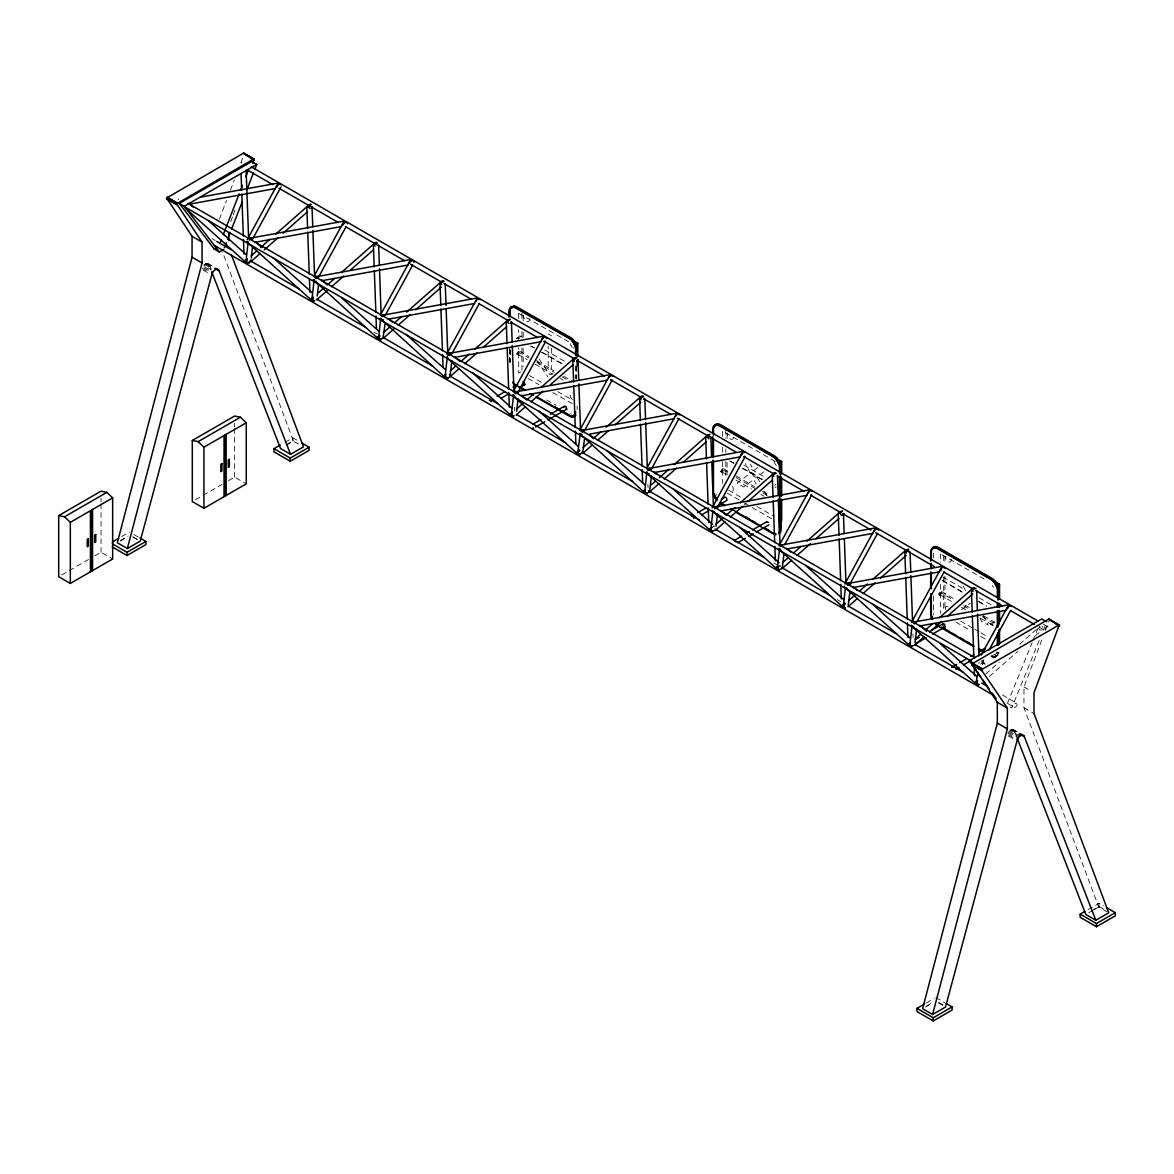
<?xml version="1.0" encoding="UTF-8"?>
<svg xmlns="http://www.w3.org/2000/svg" width="1174" height="1174" viewBox="0 0 1174 1174"><rect width="100%" height="100%" fill="white"/><g stroke="black" fill="none" stroke-linecap="round" stroke-linejoin="round"><path stroke-width="0.75" stroke-dasharray="5 3.75" d="M518.086 338.684L518.776 338.303L517.499 337.584L516.824 338.728L517.499 337.584A1.79 1.042 -60.4 0 1 519.216 335.632A1.79 1.042 -60.4 0 1 519.833 337.378M517.499 353.095L516.824 354.24L518.086 351.877A1.79 1.042 -60.4 0 1 519.877 351.496A1.79 1.042 -60.4 0 1 519.157 353.917A1.79 1.042 -60.4 0 1 517.499 353.858L517.499 353.095L518.776 353.814L518.086 354.959L516.824 354.24M721.379 470.598L720.704 471.743L721.966 469.38A1.79 1.042 -60 0 1 723.756 468.984A1.79 1.042 -60 0 1 723.037 471.39A1.79 1.042 -60 0 1 721.379 471.361L721.379 470.598L722.656 471.332L721.966 472.476L722.656 472.08L720.704 470.979M938.569 593.736L940.521 594.836L939.846 595.218L940.521 594.073L939.259 593.34L938.569 594.484L939.831 592.122L953.948 600.266M994.906 622.425A1.79 1.042 -60 0 0 993.175 622.895L992.588 624.891A1.79 1.042 -60 0 0 993.644 625.346A1.79 1.042 -60 0 0 994.906 623.893M978.749 663.427L979.263 662.092M219.362 219.245L226.538 200.416M230.442 190.129L234.345 179.857M240.861 162.731L242.827 157.595M230.676 221.607L232.643 216.471M233.288 214.754L235.24 209.618M1107.302 911.978L1098.717 907.032L1023.977 707.746L1023.977 686.907L1042.879 637.233M1045.491 630.394L1049.395 620.107M1007.453 703.387L1032.151 642.589M1032.841 640.901L1038.33 627.386M1039.21 640.417L1011.768 707.966L1006.764 705.075M1043.334 630.277L1046.078 623.526M982.08 662.782L983.812 659.612M1039.445 626.784C1036.481 632.375 1046.489 629.91 1041.94 626.094M713.278 526.568L713.337 525.908M991.017 655.84A8.981 5.18 60 0 0 994.187 656.692L996.521 655.341A8.981 5.18 60 0 0 997.357 652.172M211.056 270.079C211.115 266.058 207.211 260.496 203.762 265.163L210.924 269.286M982.242 664.748L983.841 662.297L982.873 660.39M743.905 505.158L746.605 502.78M985.764 674.052L999.279 662.136M1019.575 644.247L1039.856 626.373M989.359 676.459L1017.755 651.423M1035.336 635.926L1042.101 629.968M757.67 467.575L753.737 470.554L750.406 464.17M764.01 471.654L756.232 477.569L751.243 474.678L745.402 463.51M961.609 609.79L970.179 603.289M995.508 656.281L997.401 654.828A8.981 5.18 60 0 0 998.252 651.658M991.017 656.574A9.876 5.709 60 0 0 993.688 657.499L995.948 657.058L997.474 655.312A9.876 5.709 60 0 0 998.003 652.539M1016.332 736.025L1013.588 729.656L1009.831 730.331L1019.839 736.113M121.758 536.562L129.61 532.027M284.959 442.334L292.81 437.799L297.257 440.367M120.188 540.642L128.039 536.107M286.529 444.608L292.81 440.969L300.603 445.21M120.188 541.111L127.35 536.973M286.28 445.225L293.441 441.086L222.546 252.014M61.84 574.893L88.49 559.514M94.756 555.889L101.023 552.264L112.66 558.985M195.442 499.757L222.091 484.363M228.358 480.738L234.624 477.128L246.261 483.849M990.636 623.79L992.588 624.891M990.636 624.553L991.311 623.394M992.588 624.128L991.898 625.272M994.818 656.559L996.388 655.767M996.095 655.826L996.99 655.312M993.894 657.499L994.789 656.985M997.357 655.503L998.252 654.989M995.787 657.132L996.99 656.442M926.389 1002.934L934.24 998.399M1088.019 909.615L1099.011 903.261L1103.457 905.829M926.389 1006.103L932.67 1002.479M1091.16 910.965L1099.011 906.431L1104.939 909.85M925.464 1007.057L932.626 1002.919M1088.694 912.814L1092.994 910.334M1094.417 909.512L1098.717 907.032M518.688 318.756L518.688 313.311L521.916 311.462M518.086 354.959L518.776 354.577L516.824 353.477M520.845 371.894L518.688 373.127L518.688 347.753M713.029 526.348L714.937 526.172M553.042 373.802L549.858 374.873L537.12 356.089M778.993 565.941L780.769 566.088M779.125 566.015L780.563 565.941M995.772 656.046L995.082 656.178A8.981 5.18 60 0 1 991.898 655.327M518.688 313.311L569.904 342.441M548.185 333.886L551.531 335.779M519.627 335.705L522.768 337.496M544.721 349.984L566.675 362.487M531.602 346.198L534.728 347.988M542.579 352.449L562.962 364.043M516.824 337.965L518.776 339.066L518.688 329.63M530.384 345.963L533.51 347.739M541.361 352.2L561.744 363.808M519.627 351.217L529.034 356.573M536.885 361.034L554.128 370.852M563.549 376.208L572.956 381.55M518.086 351.877L529.063 358.114M536.9 362.575L554.157 372.393M562.008 376.854L571.415 382.21M517.822 354.328L527.243 359.684M535.08 364.145L552.338 373.963M560.174 378.424L563.315 380.2M529.459 375.577L542.021 382.709M557.694 391.632L571.811 399.659M527.992 378.424L538.866 384.602M552.822 392.542L574.556 404.913M546.629 399.982L556.036 405.338M941.988 554.7L985.441 579.78M775.324 461.514L722.568 431.063L722.568 436.449M1043.084 623.966L1047.839 626.711M1039.151 627.121L1043.906 629.866M942.942 576.962L964.911 589.642M979.028 597.786L994.701 606.855M743.89 465.095L764.289 476.864M942.37 580.338L964.324 593.017M978.441 601.161L986.292 605.696M942.722 580.983L963.106 592.753M978.793 601.807L986.63 606.342M730.771 461.221L733.911 463.026M743.318 468.455L763.716 480.239M729.553 460.956L734.264 463.671M742.1 468.206L762.484 479.975M941.372 591.461L955.489 599.606M964.911 605.036L969.607 607.75M983.724 615.91L994.701 622.249M963.355 605.711L969.636 609.321M982.183 616.57L993.16 622.91M723.507 468.705L728.203 471.434M736.054 475.954L754.882 486.828M762.718 491.348L768.999 494.973M939.582 594.558L952.129 601.807M961.535 607.237L967.816 610.862M980.363 618.111L992.911 625.36M721.966 469.38L728.232 473.005M736.083 477.524L754.897 488.399M762.748 492.919L767.444 495.633M938.569 594.484L939.846 595.218M721.702 471.816L727.983 475.441M735.819 479.975L751.507 489.03M760.928 494.459L764.054 496.279M720.704 471.743L721.966 472.476M960.626 621.105L973.173 628.354M974.743 629.249L979.454 631.964M981.024 632.874L987.29 636.499M728.643 490.204L741.19 497.453M756.878 506.508L772.565 515.562M955.959 622.147L969.915 630.203M980.789 636.484L986.996 640.065M727.22 493.124L742.731 502.09M744.287 502.986L750.494 506.566M752.05 507.462L772.228 519.113M981.376 661.432L984.546 663.266M1023.977 686.907L1031.139 691.031M212.024 238.66L215.209 240.494M373.904 332.125L377.074 333.959M773.813 563.006L780.167 566.675M837.297 599.665L840.467 601.484M1002.347 694.949L1016.625 703.197A2.348 1.35 -60 0 1 1015.877 706.836A2.348 1.35 -60 0 1 1013.837 705.662A2.348 1.35 -60 0 1 1016.625 703.197M1023.977 707.746L1034.001 713.528M1007.923 703.593L1014.277 707.262M207.725 263.387L214.05 267.012M207.006 263.284L214.167 267.423M206.213 263.431L213.375 267.569M1012.986 729.318L1021.571 734.278M1012.281 729.23L1020.866 734.19M205.391 263.812L212.538 267.936M1011.489 729.377L1021.512 735.159M204.555 264.399L211.716 268.523M1010.653 729.744L1020.676 735.526M1009.038 731.109L1019.047 736.89M204.481 266.909L210.205 270.211M1008.319 732.018L1018.342 737.8M203.88 267.921L209.603 271.223M1007.718 733.046L1014.879 737.169M201.987 268.171L209.148 272.295M1008.701 734.939L1017.286 739.899M203.131 270.064L210.278 274.202M1008.393 736.01L1014.131 739.312M134.041 534.596L138.488 537.164M935.81 997.489L944.688 1002.611M133.073 536.973L137.373 539.453M132.574 536.914L138.488 540.333M938.774 1002.361L943.206 1004.929M938.349 1002.919L942.634 1005.399M536.723 360.447L547.832 376.737M983.269 615.616L988.273 625.184L981.611 621.339L979.938 618.155M963.282 586.252L965.776 591.036M759.563 481.722L756.129 475.132L751.345 472.374L737.067 483.204L743.744 487.049L753.737 479.462L756.232 484.246M764.567 491.275L767.062 496.059M912.99 633.755L913.123 637.394M647.916 484.275L648.048 487.9M514.535 407.261L514.667 410.9M1099.011 903.261L1099.011 906.431M944.938 556.256L944.938 563.461M944.938 576.052L944.938 610.245M943.676 555.537L943.676 562.728M943.676 577.124L943.676 611.316M940.433 553.805L940.433 562.801M940.433 584.388L940.433 613.18M939.259 593.34L939.259 594.103A1.79 1.042 -60 0 0 940.917 594.132A1.79 1.042 -60 0 0 941.636 591.725A1.79 1.042 -60 0 0 939.846 592.107M933.491 558.061L933.491 552.69A7.176 4.153 60 0 1 933.535 551.941M933.491 596.04L933.491 614.266A7.176 4.153 60 0 0 933.535 615.059M727.073 433.514L727.073 438.915M727.073 462.307L727.073 474.912M725.796 429.185L725.796 438.181M725.796 448.982L725.796 452.577M725.796 461.573L725.796 477.774M722.568 447.25L722.568 452.65M722.568 461.646L722.568 483.248M577.138 405.955L577.138 409.609M576.522 366.097L576.522 378.776M576.243 366.332L576.243 379.099M575.612 365.965L575.612 378.732M551.531 348.179L551.531 369.428L548.185 367.535L548.185 346.286M523.193 315.821L523.193 321.25M523.193 332.125L523.193 337.569M523.193 348.443L523.193 366.567M521.916 313.282L521.916 320.531M521.916 331.406L521.916 336.85M521.916 347.724L521.916 371.278M517.499 337.584L517.499 338.347A1.79 1.042 -60.4 0 0 519.363 338.185M510.47 349.793L510.47 362.561M509.839 349.426L509.839 362.194M509.589 348.473L509.589 363.06M292.81 437.799L292.81 440.969M234.624 423.212L234.624 426.808M234.624 428.613L234.624 477.128M101.023 498.363L101.023 501.958M101.023 503.763L101.023 552.264M1045.007 629.704A2.348 1.35 -60 0 1 1046.885 626.725A2.348 1.35 -60 0 1 1048.279 628.325M241.301 163.069A2.348 1.35 -60 0 1 242.138 162.335M981.684 660.258A2.627 2.04 -29.3 0 1 980.569 664.058M178.008 199.624A2.348 1.35 -60 0 1 178.83 198.89M982.198 664.616A2.348 1.35 -60 0 1 984.194 663.149A2.348 1.35 -60 0 1 984.971 664.866M571.474 413.908A7.176 4.182 60.4 0 1 570.813 413.688M573.954 348.135A4.197 2.436 60.4 0 1 573.191 347.812M572.428 347.269A4.197 2.436 60.4 0 1 570.329 343.63M529.386 318.565A4.197 2.436 60.4 0 1 526.524 321.265A4.197 2.436 60.4 0 1 523.663 315.307M572.428 399.6A4.197 2.436 60.4 0 1 570.226 395.022A4.197 2.436 60.4 0 1 572.428 392.938M716.301 494.856A7.176 4.153 60 0 1 716.008 493.99M776.263 486.887A1.79 1.042 -60 0 1 774.84 487.034M774.84 485.566A1.79 1.042 -60 0 1 775.941 484.202M776.308 465.359A4.197 2.421 60 0 1 774.106 460.78M732.503 486.3A4.197 2.421 60 0 1 732.972 490.703A4.197 2.421 60 0 1 729.641 490.38M733.368 437.271A4.197 2.421 60 0 1 730.023 438.724A4.197 2.421 60 0 1 727.542 433.015M991.898 656.061A9.876 5.709 60 0 0 994.583 656.985L996.843 656.545L998.355 654.798A9.876 5.709 60 0 0 998.883 652.025M996.946 651.673A7.176 4.153 60 0 1 993.219 654.417M993.453 587.352A4.197 2.421 60 0 1 992.368 585.474M945.408 609.497A4.197 2.421 60 0 1 948.269 606.841M951.131 559.073A4.197 2.421 60 0 1 948.665 561.92A4.197 2.421 60 0 1 945.319 556.593"/><path stroke-width="1.5" d="M564.107 407.099L565.002 406.175A2.509 1.468 60.4 0 1 566.117 406.82L566.704 409.256L547.906 419.954M248.198 241.639L245.982 261.479L247.523 262.859L250.077 261.67M314.148 279.72L311.932 299.546L312.886 300.823L314.793 300.647M380.743 318.169L378.527 338.009L380.068 339.389L382.621 338.185M447.338 356.617L445.122 376.458L446.399 378.292L447.998 378.307M450.053 375.357L450.229 374.066M513.625 394.89L511.336 414.686L512.304 415.948L514.197 415.772M580.147 433.294L577.946 452.504L579.721 455.13M646.918 471.845L644.717 491.686L645.979 493.52L647.578 493.535M779.609 548.449L777.393 567.658L779.169 570.271M844.869 607.736L843.343 605.725L845.339 588.262M911.949 626.711L909.923 644.805L911.479 646.184L913.445 645.509M915.045 642.413L916.63 629.073M977.737 672.144C978.734 674.727 973.011 685.733 979.395 684.339M244.177 153.999L243.561 153.104L166.62 198.054L192.066 236.341L192.066 257.179L117.327 542.77L127.35 548.552L202.075 262.961L202.075 242.138L176.628 203.836L253.936 158.857L252.836 163.377M997.328 702.287L997.328 723.125L922.603 1008.715L932.611 1014.497L1007.351 728.907L1007.351 708.069L997.328 702.287L971.881 664L1048.837 619.036L1049.395 620.107M1016.992 737.727L1085.833 914.473L1095.841 920.255L1108.74 912.814L1034.001 713.528L1034.001 692.689L1059.3 624.847L982.139 669.297L981.934 670.633L1007.351 708.069M276.976 187.018L278.179 183.012L278.561 184.758M342.925 225.1L344.129 221.079L344.422 223.5M409.521 263.548L410.724 259.527L411.105 261.288M940.946 569.742L940.946 570.857M1007.527 608.807L1009.024 605.05M578.136 452.577L579.486 454.514L582.509 452.709M843.534 605.799L845.119 608.352M875.643 529.078L875.833 528.227M251.28 257.972L252.483 247.494M317.229 296.039L318.638 283.829M385.028 324.024L383.106 337.569M450.229 374.697L451.829 360.726M516.633 411.179L518.042 398.955M584.447 439.149L582.862 452.034M649.809 489.925L651.409 475.954M712.809 511.747L710.784 529.826L712.324 531.22L714.306 530.531M716.096 526.319L717.49 514.109M782.486 566.528L783.894 554.304M849.829 592.371L848.244 605.27M476.145 301.395L476.923 298.416L477.701 298.622M542.359 339.624L543.709 336.248M741.807 454.764L743.157 451.403M874.351 531.294L875.525 527.889L875.936 529.034M609.042 377.412L610.436 374.917M675.813 415.963L676.723 413.336L677.281 413.85M808.49 492.552L809.884 490.072M941.034 569.082L942.296 566.382M249.46 240.2L250.444 238.131L344.129 221.079M316.07 278.649L317.039 276.58L410.724 259.527M448.879 355.326L449.847 353.257L543.533 336.204M515.474 393.789L516.443 391.705L610.142 374.653M582.245 432.34L583.214 430.256L676.914 413.219M648.327 470.481L649.295 468.411L742.995 451.359M714.922 508.929L715.905 506.86L809.59 489.807M847.467 585.459L848.435 583.39L942.135 566.338M914.076 623.908L915.045 621.838L1008.73 604.786M245.997 260.848L246.995 258.911M251.089 259.718L250.561 261.054M311.932 298.915L312.944 296.978L310.905 299.663L312.93 297.947M378.542 337.378L379.54 335.426L377.764 338.053M445.137 375.827L445.665 374.491L443.405 376.516L445.694 376.399M511.35 414.055L512.348 412.103L510.573 414.73M644.717 491.055L645.245 489.719L643.939 491.73M777.393 567.658L777.922 566.323L776.616 568.333M909.938 644.174L910.466 642.838L909.16 644.849M976.533 682.622L977.546 680.685L975.755 683.297M577.828 359.904L576.904 361.401M644.423 398.353L643.924 399.424M645.098 490.556L645.186 492.801L646.903 493.007M777.775 567.159C776.352 570.3 781.136 570.197 781.972 567.864M843.871 513.508L842.462 515.283M910.32 643.69L910.173 645.407L911.714 646.801M382.827 316.466L383.634 315.028L477.334 297.976M781.033 546.365L781.84 544.941L875.525 527.889M219.949 243.179L221.284 239.775M223.265 234.683L239.173 193.857M240.494 190.452L242.475 185.345M245.792 176.848L248.433 170.039M224.307 247.773L226.288 242.666M227.609 239.276L230.265 232.467M231.586 229.062L242.182 201.855M246.819 189.939L253.452 172.93M254.773 169.54L256.754 164.433L251.75 161.542L179.299 203.366L214.284 249.093L219.303 251.984L223.647 249.475M310.905 299.663L247.054 242.079M245.219 261.523L247.083 258.955M377.5 338.112L313.869 280.19M447.323 377.779L445.621 377.441L445.518 375.328L444.095 376.561L380.464 318.653M444.095 376.561L445.68 374.506M643.69 491.789L580.059 433.881M583.816 430.256L582.407 431.225M577.168 453.179L577.99 451.755M711.796 527.258L709.83 529.988L711.884 527.302M842.301 606.459L844.957 603.275L842.301 606.459L778.45 548.874M307.603 228.49L306.81 206.683L311.389 204.437M374.198 266.953L373.405 245.131L377.485 242.915M507.007 343.63L506.229 321.808L510.294 319.592M573.616 382.078L572.824 360.257L576.904 358.041M706.469 458.77L705.677 436.963L709.756 434.747M773.064 497.233L772.272 475.411L776.352 473.195M839.014 535.3L838.221 513.493L842.301 511.262M905.609 573.748L904.816 551.941L908.896 549.726M972.204 612.197L971.412 590.39L975.99 588.145M247.23 239.657L276.77 185.565M253.276 237.823L281.07 186.915M314.045 276.139L342.705 223.647M319.211 275.905L346.139 226.582M380.64 314.588L409.3 262.096M385.806 314.353L412.734 265.031M447.235 353.036L475.91 300.544M452.416 352.802L479.344 303.479M513.449 391.265L542.109 338.772M518.615 391.03L545.543 341.707M580.044 429.728L608.719 377.221M585.224 429.479L612.153 380.156M646.83 468.279L675.49 415.772M651.13 469.615L678.924 418.707M712.897 506.42L741.572 453.927M718.077 506.185L745.006 456.862M779.507 544.868L808.167 492.376M784.672 544.633L811.601 495.311M845.441 582.95L874.102 530.443M849.741 584.3L877.536 533.378M912.051 621.398L940.712 568.891M917.217 621.149L944.145 571.841M981.244 655.077L1007.307 607.34M989.022 650.058L1010.741 610.289M575.715 414.745L574.203 416.521L571.943 416.99A9.876 5.738 60.4 0 1 569.273 416.08L536.327 397.34M779.198 533.289L779.595 532.57A9.876 5.709 60 0 0 780.123 529.797L780.123 499.009M312.284 207.27L311.565 208.194M711.018 437.476L710.285 438.401M843.71 605.226L844.942 604.008M977.223 681.624L976.783 683.87L978.324 685.249M576.757 453.413L576.346 452.68L579.53 450.038L578.489 451.183M649.281 491.26L648.224 492.39M536.327 396.607L569.273 415.347A8.981 5.224 60.4 0 0 572.442 416.168L574.761 414.774A8.981 5.224 60.4 0 0 575.612 411.575M714.658 425.355L718.033 423.887A9.876 5.709 60 0 1 720.704 424.812L774.033 455.6A9.876 5.709 60 0 1 776.704 457.757L780.49 464.302A9.876 5.709 60 0 1 781.018 467.707L781.018 473.137M715.626 425.56L716.83 424.827L714.32 426.544A8.981 5.18 60 0 0 713.469 429.728L713.469 435.158M519.994 387.449L524.939 384.544L524.162 382.298A2.509 1.468 60.4 0 0 523.046 381.653M932.523 634.107L945.187 626.901L944.6 624.451A2.509 1.468 60.4 0 0 943.485 623.805L942.678 625.14M951.747 667.331L956.634 664.455M985.441 648.327L984.634 649.662M382.284 316.54L384.324 314.837M310.347 204.159L308.351 206.683L309.98 208.634M313.047 297.506L312.079 299.59L313.707 301.542M376.282 242.226L374.345 244.163L374.976 246.247M379.642 335.955L378.776 338.611L380.86 340.005M443.434 280.674L441.131 282.039L441.571 284.71M510.03 319.123L507.535 321.06L508.621 323.452M511.116 322.747L510.206 323.466M512.451 412.632L511.482 414.716L513.126 416.667M575.7 357.351L573.748 359.288L574.38 361.387M578.635 451.506L579.545 450.787M642.838 395.799L640.534 397.164L640.975 399.835M709.61 434.351L707.13 436.288L708.714 438.841M775.148 472.506L773.196 474.443L773.827 476.527M842.286 510.954L839.806 512.891L841.391 515.43M908.236 549.036L905.932 550.386L906.372 553.057M974.288 587.484L972.351 589.407L972.967 591.505M249.622 239.085L250.546 238.234M316.217 277.534L317.714 276.374M515.635 392.674L517.132 391.514M715.083 507.814L716.58 506.654M847.628 584.344L849.125 583.184M914.223 622.792L915.72 621.633M580.748 433.72L579.751 434.395M315.146 277.768L318.741 276.976M381.741 316.217L384.881 315.146M514.55 392.894L517.103 391.705L518.482 392.527M581.159 431.357L584.285 430.271M913.152 623.027L916.278 621.941M251.163 255.859L256.563 251.089M260.628 247.509L270.093 239.173M275.508 234.404L309.32 204.599M250.693 261.846L260.158 253.496M264.223 249.915L277.754 237.999M283.154 233.23L307.5 211.775M318.447 292.737L323.863 287.968M327.913 284.387L334.678 278.429M341.443 272.471L375.254 242.666M316.642 299.913L327.458 290.374M331.523 286.794L343.688 276.066M350.454 270.108L373.449 249.842M383.693 332.374L389.108 327.605M394.523 322.835L401.288 316.877M406.688 312.108L441.85 281.114M383.238 338.361L394.053 328.823M398.118 325.257L410.284 314.515M415.699 309.76L441.395 287.102M450.302 370.837L455.703 366.068M461.118 361.298L469.233 354.137M474.648 349.368L508.459 319.563M448.483 378.013L459.313 368.475M464.713 363.705L476.893 352.978M483.644 347.005L506.64 326.739M516.516 409.051L523.266 403.093M527.331 399.512L534.097 393.554M540.847 387.596L574.673 357.791M516.046 415.038L525.512 406.703M530.927 401.934L543.092 391.191M549.858 385.233L572.853 364.967M583.111 447.514L588.526 442.745M593.927 437.975L600.692 432.003M606.107 427.248L641.268 396.24M582.642 453.487L592.122 445.151M597.522 440.382L608.352 430.843M615.103 424.885L640.799 402.227M651.232 484.862L655.297 481.296M659.348 477.715L668.813 469.365M674.228 464.596L708.039 434.791M649.427 492.038L658.893 483.703M664.293 478.933L676.473 468.206M683.239 462.233L706.22 441.967M715.964 524.206L722.729 518.248M726.779 514.667L734.895 507.52M740.31 502.751L774.121 472.946M715.494 530.193L724.974 521.843M730.375 517.074L742.555 506.346M747.955 501.577L772.301 480.122M782.559 562.654L787.974 557.885M793.375 553.13L800.14 547.157M806.905 541.199L840.716 511.394M782.104 568.642L791.569 560.306M796.985 555.537L810.5 543.606M815.915 538.837L838.911 518.57M848.509 600.736L855.259 594.778M859.324 591.197L867.439 584.036M872.854 579.266L906.666 549.461M848.039 606.723L857.504 598.373M862.919 593.604L875.085 582.876M880.5 578.107L906.196 555.449M915.104 639.184L920.519 634.415M925.919 629.646L932.684 623.688M939.449 617.729L973.261 587.925M914.649 645.172L924.114 636.822M929.514 632.052L941.695 621.325M947.095 616.555L972.806 593.897M450.273 353.11L447.954 355.34L449.583 353.77L451.946 353.873M577.138 356.705L577.138 349.397A9.876 5.738 60.4 0 0 576.61 345.992L572.824 339.447A9.876 5.738 60.4 0 0 570.153 337.305L516.824 306.972A9.876 5.738 60.4 0 0 514.153 306.062L509.589 308.63M575.7 415.552L572.824 416.477A9.876 5.738 60.4 0 1 571.958 416.33M778.964 533.803L780.49 532.057A9.876 5.709 60 0 0 781.018 529.283L781.018 500.3M933.036 547.51L935.898 546.629A9.876 5.709 60 0 1 938.569 547.554L991.898 578.342A9.876 5.709 60 0 1 994.583 580.499L998.355 587.044A9.876 5.709 60 0 1 998.883 590.449L998.883 599.503M314.632 281.334L316.422 281.613M249.783 239.188L252.806 238.909M714.584 507.535L716.566 506.86L717.93 507.682M847.129 584.05L849.683 583.493L850.651 584.755M249.343 263.035L246.467 262.594L247.098 259.439L244.706 260.687L244.808 261.758M179.299 203.366L184.303 206.257L256.754 164.433M214.284 249.093L217.19 247.421M58.7 515.621L101.023 491.172L106.849 492.361L112.66 497.893L112.66 558.985L70.337 583.434L58.7 576.713L58.7 515.621L64.526 516.809L70.337 522.342L70.337 583.434M192.301 440.47L234.624 416.036L240.45 417.225L246.261 422.757L246.261 483.849L203.938 508.283L192.301 501.562L192.301 440.47L198.127 441.659L203.938 447.191L203.938 508.283M64.526 516.809L106.849 492.361M198.127 441.659L240.45 417.225M70.337 522.342L112.66 497.893M203.938 447.191L246.261 422.757M112.337 542.006L118.618 538.382M301.689 442.936L309.1 447.206L309.1 450.376L290.257 461.25L273.968 451.858L273.968 448.688L280.248 445.063M127.35 548.552L140.234 541.111L211.716 275.024C211.878 271.942 216.985 266.425 219.098 270.768L290.58 454.309L303.464 446.868L231.278 254.391M112.234 543.767L127.041 552.308L145.884 541.434L145.884 544.604L127.041 555.478L112.234 546.937M273.968 448.688L290.257 458.095L309.1 447.206M714.731 424.944L715.92 424.254M713.469 426.397L714.247 426.059A9.876 5.709 60 0 0 713.777 427.82M716.932 424.401L717.813 423.887M713.469 494.636L714.247 493.814M776.029 458.52L776.909 458.007M714.731 496.426L715.626 495.912M776.939 460.516L777.834 460.003M714.731 497.556L715.157 496.176M777.922 461.074L778.817 460.56M715.039 498.084L715.92 497.571M778.23 461.602L779.11 461.089M713.469 460.516L713.469 491.304A8.981 5.18 60 0 0 714.32 495.457L715.949 498.554L716.903 498.128M778.23 462.717L779.11 462.204M778.435 463.319L781.679 461.441L781.679 474.047M779.492 464.522L780.387 464.009M779.492 532.761L780.387 532.248M932.611 547.686L933.8 546.996M934.798 547.143L935.693 546.629M931.334 617.377L932.229 616.864L932.523 617.744M993.894 581.262L994.789 580.748M994.818 583.258L995.699 582.744L995.082 581.893A8.981 5.18 60 0 0 991.898 579.076M995.787 583.816L996.682 583.302M996.095 584.344L996.99 583.83M996.095 585.474L996.99 584.96L996.388 583.816M997.386 585.43L999.544 584.182L999.544 598.579M997.357 587.264L998.252 586.751M980.686 676.87L969.298 660.771L1041.749 618.947L1046.768 621.838M946.171 1003.476L952.099 1006.896L952.099 1010.066L933.242 1020.94L916.967 1011.533L916.967 1008.363L924.819 1003.843M1106.422 907.531L1115.3 912.668L1115.3 915.837L1096.457 926.712L1080.168 917.32L1080.168 914.15L1084.879 911.42M932.611 1014.497L945.496 1007.057L1016.992 740.97C1017.139 737.888 1022.246 732.371 1024.359 736.714L1095.841 920.255M916.967 1008.363L933.242 1017.77L952.099 1006.896M1080.168 914.15L1096.457 923.542L1115.3 912.668M510.851 307.148L512.04 306.458M513.053 306.575L513.933 306.062M572.149 340.196L573.029 339.682M573.073 342.192L573.954 341.678L573.323 340.842A8.981 5.224 60.4 0 0 570.153 338.039M574.042 342.749L574.937 342.236M574.35 343.263L575.231 342.764M575.612 355.018L575.612 349.544A8.981 5.224 60.4 0 0 574.761 345.376L574.306 344.305L575.231 343.894M575.642 344.481L577.799 343.248L577.799 355.942M575.612 346.198L576.507 345.684M497.13 396.137L505.04 391.646M512.95 387.141L517.69 384.441M501.019 398.25L508.929 393.745M533.069 424.078L540.906 419.632M550.298 414.275L564.401 406.263M535.373 427.087L544.765 421.745M573.073 416.036L575.187 414.818L574.35 415.273M572.149 416.99L573.029 416.477M574.042 416.594L575.231 415.904M697.723 512.686L705.633 508.195M721.452 499.199L724.886 497.292M701.612 514.799L707.937 511.204M717.417 505.803L726.911 500.403L726.662 498.319M741.498 536.166L734.278 540.539A2.509 1.468 60.4 0 1 735.394 541.185L735.995 541.962M746.209 533.495L749.335 531.705M752.475 529.929L766.563 521.902M737.536 542.74L745.373 538.279M748.498 536.503L753.209 533.832M756.335 532.042L768.867 524.91M915.984 639.199L919.154 637.394M931.804 630.189L942.883 623.893M915.133 643.998L926.198 637.702M959.774 662.664L966.041 659.098M970.737 656.427L973.877 654.652M978.573 651.981L984.839 648.415M955.812 669.239L958.938 667.463M963.634 664.778L969.9 661.211M646.082 472.491L709.756 529.944M645.113 489.881L643.117 491.231L643.528 491.965M777.79 566.484L775.794 567.82L776.219 568.568M910.334 643L908.338 644.35L908.749 645.084M313.003 297.477L310.2 299.619L313.165 299.223M379.598 335.94L377.25 337.217L377.353 338.288M512.407 412.617L510.059 413.894L510.162 414.965M578.342 451.33L579.677 450.86M844.399 604.287L841.582 606.195L843.24 606.503M977.604 681.184L975.256 682.461L975.359 683.547M524.749 384.749L524.147 384.837A2.509 1.468 60.4 0 1 523.384 384.5M566.704 409.256L566.103 409.344A2.509 1.468 60.4 0 1 565.736 409.227M691.398 516.296L692 516.208A2.509 1.468 60.4 0 1 693.115 516.853L693.995 518.453M945.187 626.901L944.571 626.989A2.509 1.468 60.4 0 1 943.456 626.344M951.938 667.126L952.54 667.037A2.509 1.468 60.4 0 1 953.288 667.375M383.59 319.886L381.227 319.783M513.023 307.016L513.654 306.884A8.981 5.224 60.4 0 1 515.181 307.016M444.095 281.364L440.015 283.58L440.808 305.401M507.887 322.116L506.229 321.808M643.675 396.592L639.595 398.808L640.388 420.63M715.949 425.34L716.639 425.208A8.981 5.18 60 0 1 719.809 426.059L773.138 456.847A8.981 5.18 60 0 1 776.322 459.665L778.641 463.686A8.981 5.18 60 0 1 779.492 467.854L779.492 473.283M934.709 547.568L935.399 547.436A8.981 5.18 60 0 1 936.925 547.598M200.71 197.115L278.179 183.012M189.102 204.247L275.582 188.5M255.037 242.314L341.517 226.567M321.632 280.762L408.126 265.016M388.242 319.211L474.722 303.479M454.441 357.439L540.935 341.707M521.051 395.887L607.53 380.156M589.627 434.116L674.302 418.707M653.903 472.594L740.383 456.847M720.498 511.042L806.978 495.311M786.448 549.109L872.928 533.378M853.043 587.572L939.523 571.826M919.638 626.021L1006.118 610.275M582.333 435.246L580.147 433.925M649.105 473.797L647.887 473.738M307.882 207.108L306.81 206.683M489.499 400.539L489.837 400.554A2.509 1.468 60.4 0 1 490.952 401.2L491.275 401.567M533.539 428.07L533.201 428.07A2.509 1.468 60.4 0 1 532.835 427.938M709.61 530.12C711.855 524.719 709.976 529.988 712.574 531.822M515.092 396.856L513.713 396.034M714.54 512.011L713.161 511.174M781.136 550.459L779.595 549.08M847.085 588.526L845.706 587.704M913.68 626.989L912.301 626.153M317.039 276.58L317.435 277.724M516.443 391.705L516.853 392.864M583.214 430.256L583.625 431.416M649.471 468.455L647.931 469.908L651.526 469.101M781.84 544.941L780.49 546.438L782.515 545.367A2.627 2.04 -29.3 0 0 779.022 545.939M848.435 583.39L848.846 584.535M521.535 310.376L516.824 307.705A8.981 5.224 60.4 0 0 515.988 307.295M524.661 312.167L527.801 313.957M530.942 315.733L560.746 332.697M563.887 334.473L568.583 337.158M571.811 339.858L577.799 343.248M521.535 387.919L524.661 389.695M554.466 406.659L557.606 408.435M562.317 411.12L570.153 415.581M525.35 390.355L515.929 385.013A8.981 5.224 60.4 0 1 512.759 382.21M519.069 387.537L523.78 390.208M530.046 393.774L533.187 395.565M938.569 548.287L949.546 554.627M952.686 556.447L990.342 578.18M992.001 579.839L999.544 584.182M769.322 453.619L720.704 425.546A8.981 5.18 60 0 0 719.06 424.841M775.691 457.992L781.679 461.441M243.693 153.06L254.171 159.077M243.561 153.104L254.244 159.312M244.236 153.677L254.23 159.62M245.615 154.836L254.142 159.958M1048.837 619.036L1059.491 625.126M1049.497 619.476L1059.52 625.404M1049.483 619.784L1059.476 625.727M1055.118 623.423L1059.418 625.903M251.251 166.796L1038.33 621.222M247.303 169.951L272.691 184.612M279.045 188.28L337.76 222.18M345.699 226.758L404.414 260.657M410.753 264.326L440.91 281.731M444.08 283.565L471.053 299.135M478.992 303.714L507.55 320.209M510.719 322.043L537.707 337.613M544.046 341.282L574.203 358.686M577.373 360.521L604.346 376.091M610.7 379.76L640.843 397.164M644.027 398.999L671 414.569M677.339 418.238L736.054 452.137M743.993 456.715L774.15 474.12M777.32 475.954L804.293 491.524M810.647 495.193L839.205 511.688M842.374 513.522L870.947 530.002M875.701 532.761L934.416 566.66M943.94 572.149L972.498 588.644M975.667 590.478L1002.655 606.048M1010.579 610.627L1034.382 624.377M998.267 642.838L999.544 643.572L999.544 629.176M941.709 627.077L949.546 631.612M952.686 633.417L955.827 635.222M960.537 637.952L963.663 639.757M966.804 641.562L969.944 643.381M942.384 627.767L973.76 645.876M978.47 648.591L983.166 651.306M973.76 646.61L937.688 625.786A9.876 5.709 60 0 1 935.883 624.465M978.47 649.325L981.611 651.13M745.798 517.015L748.939 518.82M752.079 520.64L755.205 522.445M766.196 528.784L769.322 530.604M721.379 503.206L724.519 505.025M730.786 508.636L760.591 525.849M763.731 527.654L773.138 533.099A8.981 5.18 60 0 0 775.574 533.935M719.809 503.03L724.519 505.759M735.496 512.099L773.138 533.832A9.876 5.709 60 0 0 775.823 534.757M187.943 203.351L975.022 657.763M185.595 207.416L971.089 660.918M167.207 197.173L177.23 202.97M166.972 197.423L177.098 203.073M166.855 197.57L176.878 203.351L166.767 197.716M969.298 660.771L974.303 663.677M166.679 197.892L176.628 203.836M972.351 663.237L982.491 668.901M176.584 204.012L166.576 198.215L176.555 204.32M972.233 663.369L982.256 669.151M972.028 663.662L982.139 669.297M166.561 198.67L176.658 204.687M971.955 663.824L981.963 669.606M971.881 664L981.904 669.782M971.837 664.161L981.831 670.105M971.808 664.484L981.846 670.398M971.867 664.748L981.934 670.633M216.794 241.418L231.073 249.666M250.121 260.657L299.311 289.053M316.775 299.135L365.965 327.546M383.428 337.613L432.619 366.024M450.082 376.106L497.688 403.592M516.721 414.583L565.927 442.98M581.79 452.151L632.581 481.472M648.444 490.629L699.234 519.95M715.098 529.107L764.289 557.518M781.752 567.585L829.358 595.071M848.406 606.077L896.011 633.564M915.06 644.555L962.665 672.042M981.713 683.033L986.468 685.777M214.446 245.483L993.644 695.36M192.066 236.341L202.075 242.138M215.928 268.376L218.804 270.035M214.798 268.288L219.098 270.768M1021.204 734.322L1024.066 735.981M1020.074 734.234L1024.359 736.714M192.066 257.179L202.075 262.961M997.328 723.125L1007.351 728.907M290.58 454.309L280.557 448.527L211.716 271.781M139.97 538.015L145.884 541.434M911.64 626.021L975.506 683.356M919.8 625.302L926.609 631.407M940.213 643.616L976.929 676.576M853.204 586.853L857.284 590.507M872.253 603.935L910.334 638.128M844.972 587.528L908.911 644.908M786.609 548.39L790.689 552.059M805.643 565.486L843.739 599.679M720.66 510.323L726.104 515.21M739.708 527.419L779.154 562.83M712.427 510.998L776.366 568.392M654.065 471.875L656.78 474.311M673.098 488.971L712.559 524.382M589.348 434.938L593.428 438.606M607.031 450.816L645.113 485.009M521.212 395.168L526.656 400.055M538.895 411.047L578.342 446.458M512.979 395.843L576.918 453.237M454.617 356.72L460.047 361.607M472.3 372.598L511.747 408.009M446.384 357.395L510.308 414.789M389.768 319.71L392.483 322.16M406.087 334.37L445.533 369.781M321.793 280.043L327.238 284.93M342.206 298.357L378.938 331.332M255.198 241.595L262.007 247.699M272.882 257.473L312.328 292.869M189.263 203.528L193.343 207.182M208.297 220.609L246.393 254.802M185.11 207.857L244.955 261.582M716.932 500.638L713.366 494.327A9.876 5.709 60 0 1 712.823 490.937L712.823 460.149M184.303 206.257L219.303 251.984M647.417 473.46L646.918 472.476M447.822 358.231L447.338 357.248M715.949 498.554L716.639 499.493M982.755 679.79L988.963 688.566M992.074 692.953L996.212 698.809M778.523 461.074L777.203 459.151A8.981 5.18 60 0 0 774.033 456.334M574.644 342.764L575.656 344.863M574.306 344.305L572.442 341.341A8.981 5.224 60.4 0 0 569.273 338.552L515.929 308.204A8.981 5.224 60.4 0 0 512.759 307.397L510.441 308.777A8.981 5.224 60.4 0 0 509.589 311.99L509.589 315.63M932.64 619.27L932.185 618.214A8.981 5.18 60 0 1 931.334 614.046L931.334 594.132M932.141 619.432L931.231 617.084A9.876 5.709 60 0 1 930.703 613.679L930.703 593.765M779.066 462.116L779.536 463.172A8.981 5.18 60 0 1 779.903 464.244M976.621 590.419L977.355 610.407M977.487 614.046L978.999 655.855M972.336 615.836L973.862 657.645M974.185 666.729L974.523 675.828M910.026 551.956L910.76 571.958M910.892 575.598L912.536 621.031M905.741 577.388L907.253 619.197M907.385 622.822L907.913 637.365M843.431 513.508L844.15 533.51M844.355 538.954L845.94 582.583M839.146 538.939L840.657 580.748M840.789 584.373L841.318 598.916M777.481 475.441L778.215 495.428M778.347 499.067L779.991 544.516M773.196 500.858L774.708 542.667M774.84 546.306L775.368 560.849M710.886 436.992L711.605 456.979M711.811 462.439L713.396 506.067M706.601 462.409L708.113 504.218M708.245 507.858L708.773 522.401M644.805 398.837L645.539 418.839M645.671 422.464L647.314 467.912M640.52 424.269L642.031 466.063M642.163 469.703L642.633 482.426M578.034 360.286L578.753 380.288M578.885 383.913L580.543 429.361M573.748 385.718L575.26 427.512M575.392 431.151L575.862 443.875M511.438 321.837L512.158 341.825M512.29 345.464L513.874 389.093M507.139 347.255L508.665 389.064M508.797 392.703L509.325 407.246M445.225 283.609L446.017 305.416M446.149 309.055L447.734 352.684M440.94 309.041L442.451 350.835M442.583 354.475L443.053 367.198M378.63 245.161L379.349 265.148M379.481 268.787L381.124 314.236M374.33 270.578L375.856 312.387M375.988 316.026L376.443 328.749M312.02 206.712L312.754 226.699M312.886 230.339L314.471 273.968M307.735 232.129L309.246 273.938M309.452 279.397L309.907 292.121M246.144 170.45L248.521 235.886M241.066 174.06L241.668 190.423M241.8 194.062L243.312 235.871M243.444 239.496L243.972 254.039M1096.457 923.542L1096.457 926.712M999.544 603.979L999.544 607.574M999.544 611.184L999.544 621.971M998.883 603.128L998.883 606.738M998.883 610.363L998.883 624.861M998.883 630.291L998.883 644.775M998.003 600.017L998.003 590.962A9.876 5.709 60 0 0 997.474 587.558L993.688 581.013A9.876 5.709 60 0 0 991.017 578.855L937.688 548.067A9.876 5.709 60 0 0 935.018 547.143L932.743 547.583L931.231 549.329A9.876 5.709 60 0 0 930.703 552.103L930.703 561.157M998.003 603.641L998.003 607.252M998.003 610.876L998.003 627.18M998.003 632.61L998.003 645.289M997.357 597.83L997.357 590.595A8.981 5.18 60 0 0 996.521 586.428L994.187 582.407A8.981 5.18 60 0 0 991.017 579.589L937.688 548.801A8.981 5.18 60 0 0 934.504 547.95L932.185 549.3A8.981 5.18 60 0 0 931.334 552.47L931.334 559.719M997.357 603.275L997.357 606.885M997.357 610.509L997.357 626.813M997.357 634.063L997.357 644.922M933.242 1017.77L933.242 1020.94M931.334 563.329L931.334 568.774M931.334 572.398L931.334 588.688M930.703 564.782L930.703 568.407M930.703 572.032L930.703 588.321M781.679 477.642L781.679 495.633M781.679 499.229L781.679 520.83M781.018 476.761L781.018 496.675M780.387 496.308L780.387 467.34A8.981 5.18 60 0 0 780.167 465.315M780.387 499.933L780.387 528.916A8.981 5.18 60 0 1 780.167 530.692M780.123 473.65L780.123 468.206A9.876 5.709 60 0 0 779.595 464.816L775.823 458.271A9.876 5.709 60 0 0 773.138 456.114L719.809 425.326A9.876 5.709 60 0 0 717.138 424.401L714.878 424.841L713.366 426.573A9.876 5.709 60 0 0 712.823 429.361L712.823 432.986M780.123 477.275L780.123 495.384M779.492 476.908L779.492 529.43A8.981 5.18 60 0 1 779.433 530.355M713.469 438.783L713.469 456.891M712.823 436.611L712.823 456.525M577.799 359.567L577.799 364.997M577.138 360.345L577.138 365.818M576.243 355.384L576.243 349.911A9.876 5.738 60.4 0 0 575.715 346.491L571.943 339.946A9.876 5.738 60.4 0 0 569.273 337.804L515.929 307.471A9.876 5.738 60.4 0 0 513.258 306.575L510.998 307.045L509.487 308.821A9.876 5.738 60.4 0 0 508.944 311.624L508.944 317.097M509.839 316.584L509.839 311.11A9.876 5.738 60.4 0 1 510.074 309.144M290.257 458.095L290.257 461.25M228.725 233.685L228.725 240.641M226.156 434.351L226.156 495.457M225.1 434.967L225.1 496.059M224.043 435.583L224.043 496.675M127.041 552.308L127.041 555.478M92.555 509.501L92.555 570.593M91.499 510.118L91.499 571.21M90.442 510.734L90.442 571.826M276.506 186.138A2.627 2.04 -29.3 0 1 281.07 184.758M247.23 241.815A2.627 2.04 -29.3 0 1 246.966 241.345M248.14 238.704A2.627 2.04 -29.3 0 1 251.544 238.85M475.646 301.102A2.627 2.04 -29.3 0 1 480.21 299.737M446.766 354.108A2.627 2.04 -29.3 0 1 450.933 354.299M347.02 222.84A2.627 2.04 -29.3 0 1 347.357 223.852M342.441 224.205A2.627 2.04 -29.3 0 1 346.609 222.458M314.089 280.498A2.627 2.04 -29.3 0 1 313.165 279.896M314.089 276.785A2.627 2.04 -29.3 0 1 317.728 277.402M413.864 261.758A2.627 2.04 -29.3 0 1 413.952 262.301M412.103 264.722A2.627 2.04 -29.3 0 1 411.458 264.913M409.051 262.653A2.627 2.04 -29.3 0 1 413.615 261.288M380.684 315.234A2.627 2.04 -29.3 0 1 384.426 316.393M380.684 318.946A2.627 2.04 -29.3 0 1 380.171 318.712M545.499 341.076A2.627 2.04 -29.3 0 1 544.266 341.59M541.86 339.33A2.627 2.04 -29.3 0 1 546.027 337.598M546.424 337.965A2.627 2.04 -29.3 0 1 546.673 338.435M513.493 395.623A2.627 2.04 -29.3 0 1 512.583 395.022M513.493 391.911A2.627 2.04 -29.3 0 1 517.147 392.527M675.226 416.344A2.627 2.04 -29.3 0 1 679.79 414.965M647.461 472.726A2.627 2.04 -29.3 0 1 646.874 472.623M646.874 468.91A2.627 2.04 -29.3 0 1 650.513 469.527M611.507 379.848A2.627 2.04 -29.3 0 1 610.862 380.038M608.455 377.793A2.627 2.04 -29.3 0 1 613.019 376.414M580.088 430.359A2.627 2.04 -29.3 0 1 583.83 431.518M580.69 434.175A2.627 2.04 -29.3 0 1 579.574 433.837M811.557 494.68A2.627 2.04 -29.3 0 1 810.955 495.002M807.903 492.933A2.627 2.04 -29.3 0 1 812.07 491.202M780.138 549.329A2.627 2.04 -29.3 0 1 779.022 548.992M744.962 456.231A2.627 2.04 -29.3 0 1 743.714 456.745M741.308 454.485A2.627 2.04 -29.3 0 1 744.962 452.504M712.031 508.004A2.627 2.04 -29.3 0 1 716.595 507.682M1007.057 607.912A2.627 2.04 -29.3 0 1 1011.621 606.532M873.852 531.015A2.627 2.04 -29.3 0 1 878.666 530.105M844.972 584.021A2.627 2.04 -29.3 0 1 849.228 584.74M844.576 586.692A2.627 2.04 -29.3 0 1 844.311 586.222M940.447 569.463A2.627 2.04 -29.3 0 1 945.275 568.554M911.567 625.507A2.627 2.04 -29.3 0 1 911.171 625.14M911.567 622.469A2.627 2.04 -29.3 0 1 915.735 622.646M515.929 385.747A9.876 5.738 60.4 0 1 513.258 383.604M576.023 345.934A8.981 5.224 60.4 0 1 576.449 348.047M572.428 340.607A4.197 2.436 60.4 0 1 574.673 342.236M767.18 521.828A2.509 1.468 60.4 0 1 768.295 522.474M725.209 497.306A2.509 1.468 60.4 0 1 725.972 497.644M779.272 531.206A8.981 5.18 60 0 1 779.008 531.954M775.838 534.082A9.876 5.709 60 0 1 774.943 533.774M776.308 458.755A4.197 2.421 60 0 1 778.553 460.384M937.688 625.052A8.981 5.18 60 0 1 936.045 623.849M997.401 585.914A8.981 5.18 60 0 1 998.032 588.057M993.453 581.423A4.197 2.421 60 0 1 997.034 584.036M88.329 538.837L87.272 539.438L87.272 546.776L88.329 546.159L88.329 538.837M95.74 534.552L94.683 535.168L94.683 542.491L95.74 541.889L95.74 534.552M221.93 463.686L220.873 464.288L220.873 471.625L221.93 471.009L221.93 463.686M229.341 459.401L228.284 460.017L228.284 467.355L229.341 466.738L229.341 459.401"/></g></svg>
